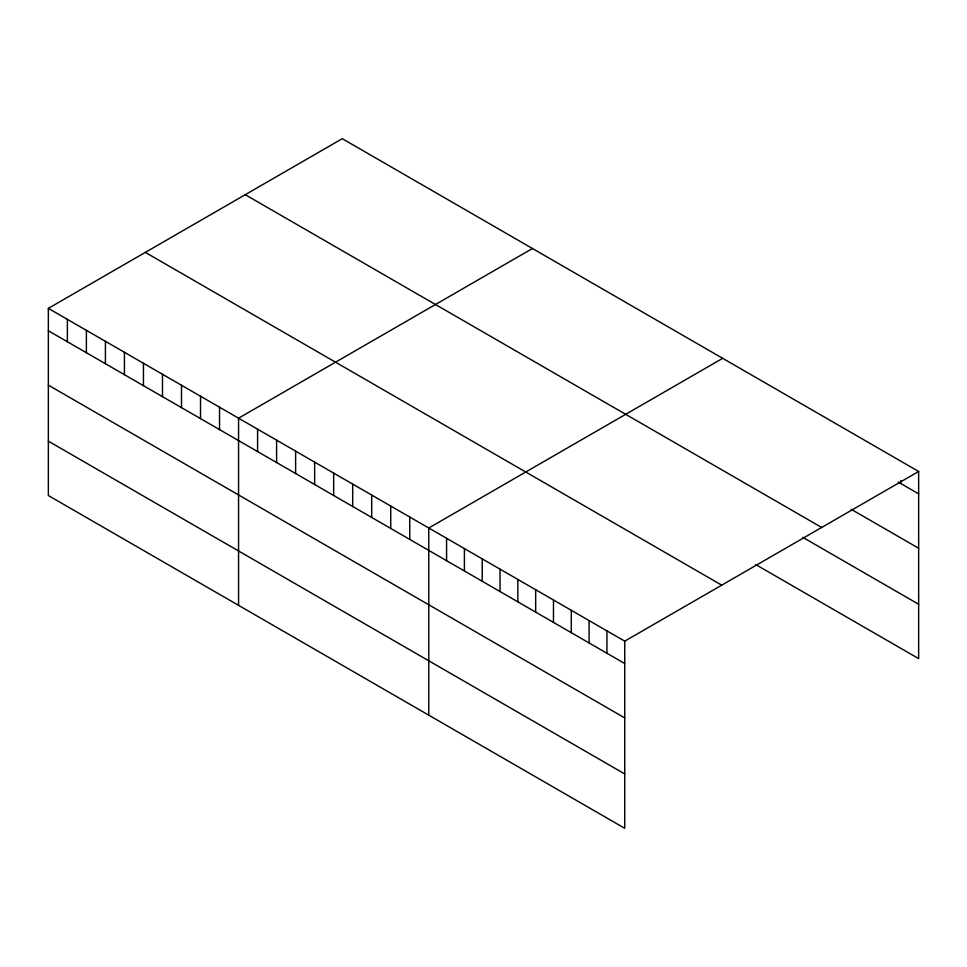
<?xml version="1.0" encoding="UTF-8"?>
<svg xmlns="http://www.w3.org/2000/svg" width="967" height="967" viewBox="0 0 967 967"><rect width="100%" height="100%" fill="white"/><g stroke="black" fill="none" stroke-linecap="round" stroke-linejoin="round"><path stroke-width="1.45" d="M48.35 308.376L624.742 641.157L624.742 828.308L48.35 495.527L48.35 308.376L342.258 138.692L918.65 471.473L918.65 658.624L755.759 564.583M532.466 248.507L238.559 418.191L238.559 605.342M722.675 358.322L428.768 528.006L428.768 715.157M624.742 641.157L918.65 471.473M898.295 482.098L918.65 493.859M851.202 509.295L918.65 548.229M245.267 194.693L821.66 527.462M802.852 537.386L918.65 604.254M145.34 252.387L721.733 585.156M48.35 330.762L624.742 663.543M48.35 385.132L624.742 717.913M48.35 441.157L624.742 773.938M900.833 480.587L900.833 483.573M606.925 630.871L606.925 653.257M589.108 620.584L589.108 642.97M571.292 610.298L571.292 632.684M553.475 600.011L553.475 622.397M535.67 589.725L535.67 612.111M517.853 579.438L517.853 601.825M500.036 569.152L500.036 591.538M482.219 558.866L482.219 581.252M464.402 548.579L464.402 570.965M446.585 538.293L446.585 560.691M409.754 517.031L409.754 539.417M390.728 506.043L390.728 528.441M371.703 495.068L371.703 517.454M352.689 484.08L352.689 506.478M333.663 473.105L333.663 495.491M314.65 462.117L314.65 484.503M295.624 451.142L295.624 473.528M276.598 440.154L276.598 462.54M257.585 429.179L257.585 451.565M219.533 407.216L219.533 429.602M200.52 396.228L200.52 418.614M181.494 385.253L181.494 407.639M162.48 374.265L162.48 396.651M143.454 363.29L143.454 385.676M124.429 352.302L124.429 374.688M105.415 341.327L105.415 363.713M86.389 330.339L86.389 352.725M67.376 319.364L67.376 341.75"/></g></svg>
